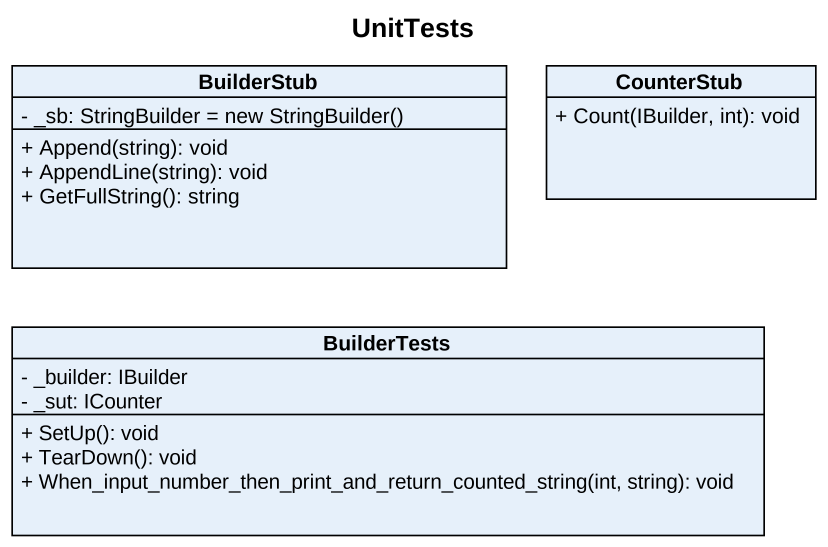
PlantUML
@startuml
title UnitTests
hide circle
hide empty members
skinparam classAttributeIconSize 0
class BuilderStub {
  {field} - _sb: StringBuilder = new StringBuilder()
  + Append(string): void
  + AppendLine(string): void
  + GetFullString(): string
}
class CounterStub {
  + Count(IBuilder, int): void
}
class BuilderTests {
  - _builder: IBuilder
  - _sut: ICounter
  + SetUp(): void
  + TearDown(): void
  + When_input_number_then_print_and_return_counted_string(int, string): void
}
@enduml
